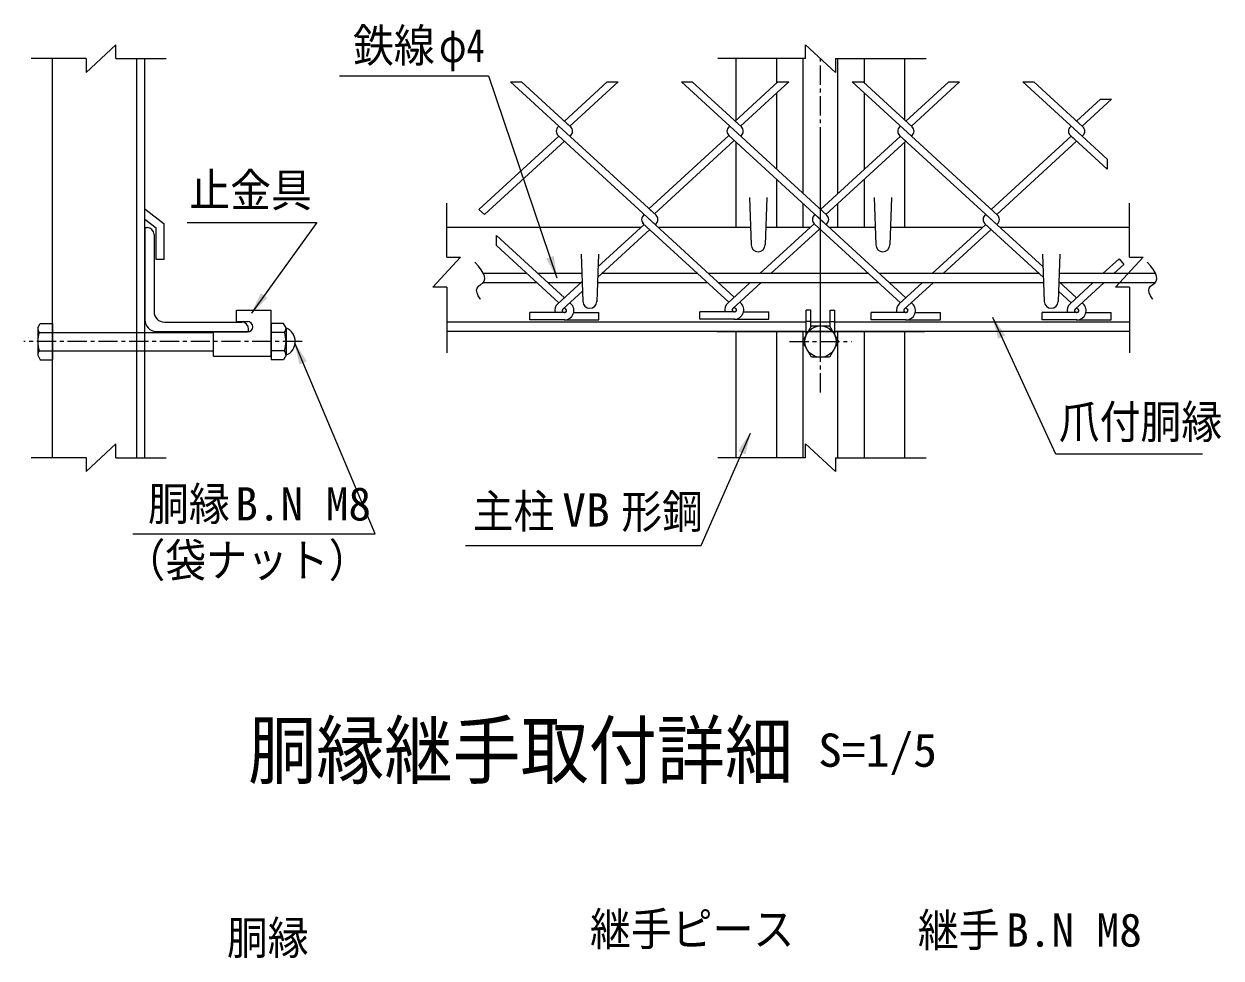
# Model space of a CAD drawing. Units: millimetres, scale not verified, with parts at other scales. Extents: x -4455 to 4455, y -3150 to 3150.
# Drawn here: x 1289 to 2846, y -1022 to 192 of the extents above; entities that cross this region are included whole.
import ezdxf
from ezdxf.enums import TextEntityAlignment as Align

# ---------------------------------------------------------------- set-up
doc = ezdxf.new("R2010")
doc.units = ezdxf.units.MM
doc.header["$LTSCALE"] = 20
doc.linetypes.add('DASHED', pattern=[7.5, 6, -1.5])
doc.linetypes.add('USER1', pattern=[2, 1.25, -0.25, 0.25, -0.25])
doc.layers.add('0-9_7詳細', color=7, linetype='Continuous', lineweight=18)
doc.styles.add('ＭＳ ゴシック', font='')
doc.styles.get('ＭＳ ゴシック').set_extended_font_data('MS Gothic')

msp = doc.modelspace()

# ---------------------------------------------------------------- linework, layer by layer
at = {"layer": '0-9_7詳細', "color": 4}
for p, q in [((1409, 165.21), (1370.23, 129.21)), ((1409, 147.21), (1409, 165.21)), ((2305.68, 165.21), (2344.46, 129.21)), ((2305.68, 147.21), (2305.68, 165.21)), ((1370.23, 147.21), (1298.66, 147.21)), ((1370.23, 147.21), (1370.23, 129.21)), ((1409, 147.21), (1474.27, 147.21)), ((2305.68, 147.21), (2191.74, 147.21)), ((2344.46, 147.21), (2462.26, 147.21)), ((2344.46, 147.21), (2344.46, 129.21)), ((1838.98, -110.89), (1838.98, -40.7)), ((2726.64, -110.89), (2726.64, -40.7)), ((1838.98, -110.89), (1856.98, -110.89)), ((2708.64, -149.66), (2744.64, -110.89)), ((2726.64, -110.89), (2744.64, -110.89)), ((1838.98, -149.66), (1838.98, -235.24)), ((2726.64, -149.66), (2708.64, -149.66)), ((2726.64, -149.66), (2726.64, -235.24)), ((1409, -353.53), (1370.23, -389.53)), ((1409, -371.53), (1409, -353.53)), ((2305.68, -353.53), (2344.46, -389.53)), ((2305.68, -371.53), (2305.68, -353.53)), ((1370.23, -371.53), (1298.66, -371.53)), ((1370.23, -371.53), (1370.23, -389.53)), ((1409, -371.53), (1474.27, -371.53)), ((2305.68, -371.53), (2191.74, -371.53)), ((2344.46, -371.53), (2462.26, -371.53)), ((2344.46, -371.53), (2344.46, -389.53))]:
    msp.add_line(p, q, dxfattribs=at)
at = {"layer": '0-9_7詳細'}
for p, q in [((1326.43, -371.53), (1326.43, 147.21)), ((1435.93, -371.53), (1435.93, 147.21)), ((1446.43, -371.53), (1446.43, 147.21)), ((2215.57, 67.29), (2215.57, 147.21)), ((2268.07, 115.39), (2268.07, 147.21)), ((2302.57, -28.23), (2302.57, 147.21)), ((2347.57, -28.23), (2347.57, 147.21)), ((2382.07, 115.39), (2382.07, 147.21)), ((2434.57, 67.29), (2434.57, 147.21)), ((2268.07, 3.38), (2268.07, 102.37)), ((2382.07, 3.38), (2382.07, 102.37)), ((2215.57, -72.22), (2215.57, 38.47)), ((2434.57, -72.22), (2434.57, 38.47)), ((2268.07, -72.22), (2268.07, -9.64)), ((2382.07, -72.22), (2382.07, -9.64)), ((2232.82, -33.22), (2235.07, -94.72)), ((2255.32, -33.22), (2253.07, -94.72)), ((2302.57, -72.22), (2302.57, -41.25)), ((2347.57, -72.22), (2347.57, -41.25)), ((2394.82, -33.22), (2397.07, -94.72)), ((2417.32, -33.22), (2415.07, -94.72)), ((1446.43, -48.17), (1471.57, -67.6)), ((1446.43, -61.44), (1461.07, -72.76)), ((1446.43, -72.22), (1446.43, -192.22)), ((1446.43, -72.22), (1449.43, -72.22)), ((1461.07, -113.76), (1461.07, -72.76)), ((1471.57, -113.76), (1471.57, -67.6)), ((2091.74, -72.22), (1838.98, -72.22)), ((2234.25, -72.22), (2114.34, -72.22)), ((2311.63, -72.22), (2253.89, -72.22)), ((2396.25, -72.22), (2336.37, -72.22)), ((2535.8, -72.22), (2415.89, -72.22)), ((2726.64, -72.22), (2558.4, -72.22)), ((1458.43, -81.22), (1458.43, -181.72)), ((2013.82, -106.72), (2016.07, -168.22)), ((2036.32, -106.72), (2034.05, -168.88)), ((2613.82, -106.72), (2616.07, -168.22)), ((2636.32, -106.72), (2634.07, -168.22)), ((1471.57, -113.76), (1461.07, -113.76)), ((1943.58, -132.22), (1886.71, -132.22)), ((2014.75, -132.22), (1957.79, -132.22)), ((2165.61, -132.22), (2040.47, -132.22)), ((2387.64, -132.22), (2179.82, -132.22)), ((2609.67, -132.22), (2401.85, -132.22)), ((2760.71, -132.22), (2635.39, -132.22)), ((1956.68, -144.22), (1886.17, -144.22)), ((2013.17, -144.22), (1970.89, -144.22)), ((2178.71, -144.22), (2034.95, -144.22)), ((2400.73, -144.22), (2192.92, -144.22)), ((2615.19, -144.22), (2414.94, -144.22)), ((2760.18, -144.22), (2636.97, -144.22)), ((1565.86, -179.54), (1610.86, -179.54)), ((1565.86, -194.54), (1565.86, -179.54)), ((1610.86, -239.54), (1610.86, -179.54)), ((1992.03, -176.62), (1994.08, -178.5)), ((2257.99, -191.29), (2257.99, -181.69)), ((2306.32, -212.31), (2306.32, -179.54)), ((2337.82, -179.54), (2343.82, -179.54)), ((2337.82, -201.92), (2337.82, -179.54)), ((2343.82, -212.31), (2343.82, -179.54)), ((1307.23, -202.82), (1310.55, -197.06)), ((1471.93, -195.22), (1572.43, -195.22)), ((1565.86, -194.54), (1580.11, -194.54)), ((1610.86, -197.06), (1610.86, -244.1)), ((1626.73, -197.06), (1610.86, -197.06)), ((1630.06, -202.82), (1626.73, -197.06)), ((2306.32, -195.22), (1838.98, -195.22)), ((2312.32, -194.54), (2306.32, -194.54)), ((2337.82, -195.22), (2312.32, -195.22)), ((2337.82, -194.54), (2343.82, -194.54)), ((2726.64, -195.22), (2343.82, -195.22)), ((1309.29, -208.58), (1326.43, -208.58)), ((1446.43, -208.58), (1535.86, -208.58)), ((1535.86, -208.04), (1580.11, -208.04)), ((1535.86, -239.54), (1535.86, -208.04)), ((1628, -208.58), (1610.86, -208.58)), ((1630.06, -202.82), (1630.06, -238.34)), ((2306.32, -207.22), (1838.98, -207.22)), ((2190.07, -207.22), (2460.07, -207.22)), ((2215.57, -371.53), (2215.57, -207.22)), ((2268.07, -371.53), (2268.07, -207.22)), ((2302.57, -371.53), (2302.57, -207.22)), ((2308.79, -208.04), (2306.32, -208.04)), ((2340.88, -207.22), (2309.26, -207.22)), ((2341.35, -208.04), (2343.82, -208.04)), ((2726.64, -207.22), (2343.82, -207.22)), ((2347.57, -371.53), (2347.57, -207.22)), ((2382.07, -371.53), (2382.07, -207.22)), ((2434.57, -371.53), (2434.57, -207.22)), ((1309.29, -232.58), (1326.43, -232.58)), ((1446.43, -232.58), (1535.86, -232.58)), ((1628, -232.58), (1610.86, -232.58)), ((1310.55, -244.1), (1326.43, -244.1)), ((1535.86, -239.54), (1610.86, -239.54))]:
    msp.add_line(p, q, dxfattribs=at)
at = {"layer": '0-9_7詳細', "color": 1, "linetype": 'USER1'}
for p, q in [((2325.07, -286.72), (2325.07, 147.21)), ((2325.07, -222.13), (2325.07, 43.45)), ((1651.11, -220.58), (1289.31, -220.58)), ((2284.77, -220.58), (2365.42, -220.58))]:
    msp.add_line(p, q, dxfattribs=at)
at = {"layer": '0-9_7詳細', "color": 3}
for p, q in [((1922.12, 116.93), (1984.92, 59.39)), ((1922.12, 116.93), (1936.33, 116.93)), ((1936.33, 116.93), (2000.2, 58.41)), ((1992.03, 65.9), (2047.72, 116.93)), ((1999.13, 59.39), (2061.93, 116.93)), ((2047.72, 116.93), (2061.93, 116.93)), ((2144.15, 116.93), (2206.95, 59.39)), ((2144.15, 116.93), (2158.36, 116.93)), ((2158.36, 116.93), (2222.23, 58.41)), ((2214.06, 65.9), (2269.75, 116.93)), ((2221.16, 59.39), (2283.96, 116.93)), ((2269.75, 116.93), (2283.96, 116.93)), ((2366.18, 116.93), (2443.19, 46.37)), ((2366.18, 116.93), (2380.39, 116.93)), ((2380.39, 116.93), (2444.26, 58.41)), ((2436.08, 65.9), (2491.78, 116.93)), ((2443.19, 59.39), (2505.99, 116.93)), ((2491.78, 116.93), (2505.99, 116.93)), ((2588.21, 116.93), (2665.22, 46.37)), ((2588.21, 116.93), (2602.42, 116.93)), ((2602.42, 116.93), (2666.29, 58.41)), ((2658.11, 65.9), (2689.23, 94.41)), ((2665.22, 59.39), (2703.44, 94.41)), ((2689.23, 94.41), (2703.44, 94.41)), ((1992.03, 65.9), (2000.2, 58.41)), ((2214.06, 65.9), (2222.23, 58.41)), ((1983.85, 58.41), (1984.92, 59.39)), ((1983.85, 58.41), (1984.92, 59.39)), ((1983.85, 47.35), (2110.15, -68.38)), ((1984.92, 59.39), (2111.22, -56.34)), ((1999.13, 46.37), (2000.2, 47.35)), ((1999.13, 46.37), (2000.2, 47.35)), ((2101.97, -47.87), (2205.88, 47.35)), ((2205.88, 58.41), (2206.95, 59.39)), ((2205.88, 58.41), (2206.95, 59.39)), ((2205.88, 47.35), (2332.17, -68.38)), ((2206.95, 59.39), (2333.25, -56.34)), ((2221.16, 46.37), (2222.23, 47.35)), ((2221.16, 46.37), (2222.23, 47.35)), ((2427.91, 58.41), (2428.98, 59.39)), ((2427.91, 47.35), (2554.2, -68.38)), ((2427.91, 47.35), (2436.08, 39.86)), ((2443.19, 46.37), (2444.26, 47.35)), ((2443.19, 46.37), (2444.26, 47.35)), ((2649.94, 58.41), (2651.01, 59.39)), ((2649.94, 47.35), (2697.69, 3.59)), ((2649.94, 47.35), (2658.11, 39.86)), ((2665.22, 46.37), (2666.29, 47.35)), ((2665.22, 46.37), (2666.29, 47.35)), ((1881.01, -48.85), (1984.92, 46.37)), ((1888.12, -55.36), (1992.03, 39.86)), ((2109.08, -54.38), (2212.99, 40.84)), ((2325.07, -48.85), (2428.98, 46.37)), ((2332.17, -55.36), (2436.08, 39.86)), ((2443.19, 46.37), (2555.27, -56.34)), ((2547.1, -48.85), (2651.01, 46.37)), ((2554.2, -55.36), (2658.11, 39.86)), ((2665.22, 46.37), (2697.69, 16.61)), ((2697.69, 16.61), (2697.69, 3.59)), ((1888.12, -55.36), (1881.01, -48.85)), ((2094.87, -54.38), (2212.99, -162.61)), ((2094.87, -56.34), (2095.94, -55.36)), ((2094.87, -56.34), (2095.94, -55.36)), ((2103.04, -48.85), (2111.22, -56.34)), ((2316.89, -56.34), (2317.97, -55.36)), ((2317.97, -55.36), (2436.08, -163.59)), ((2538.92, -56.34), (2539.99, -55.36)), ((2539.99, -55.36), (2614.44, -123.57)), ((2035.21, -137.05), (2103.04, -74.89)), ((2035.7, -123.57), (2095.94, -68.38)), ((2093.8, -66.42), (2205.88, -169.12)), ((2110.15, -68.38), (2111.22, -67.4)), ((2110.15, -68.38), (2111.22, -67.4)), ((2246.15, -132.22), (2316.89, -67.4)), ((2260.36, -132.22), (2324, -73.91)), ((2316.89, -67.4), (2428.98, -170.11)), ((2332.17, -68.38), (2333.25, -67.4)), ((2332.17, -68.38), (2333.25, -67.4)), ((2470.32, -132.22), (2539.99, -68.38)), ((2484.53, -132.22), (2547.1, -74.89)), ((2538.92, -67.4), (2614.93, -137.05)), ((2538.92, -67.4), (2547.1, -74.89)), ((2554.2, -68.38), (2555.27, -67.4)), ((2554.2, -68.38), (2555.27, -67.4)), ((1903.58, -82.54), (1992.03, -163.59)), ((1903.58, -95.56), (1903.58, -82.54)), ((1903.58, -95.56), (1984.92, -170.11)), ((2692.35, -132.22), (2713.23, -113.09)), ((2706.56, -132.22), (2719.33, -120.52)), ((2713.23, -113.09), (2719.33, -120.52)), ((1983.49, -171.42), (2015.13, -142.43)), ((1989.97, -178.5), (2015.59, -155.03)), ((2204.44, -170.44), (2233.06, -144.22)), ((2210.93, -177.52), (2247.26, -144.22)), ((2427.54, -171.42), (2457.22, -144.22)), ((2434.03, -178.5), (2471.43, -144.22)), ((2634.55, -155.03), (2651.01, -170.11)), ((2635.01, -142.43), (2658.11, -163.59)), ((2649.57, -171.42), (2679.25, -144.22)), ((2656.05, -178.5), (2693.46, -144.22)), ((1999.13, -170.11), (2000.57, -171.42)), ((2220.09, -169.12), (2221.53, -170.44)), ((2443.19, -170.11), (2444.63, -171.42)), ((2651.01, -170.11), (2649.57, -171.42)), ((2665.22, -170.11), (2666.65, -171.42)), ((1992.46, -182.67), (1947.03, -182.67)), ((1947.03, -192.27), (1947.03, -182.67)), ((1991.59, -182.67), (1992.46, -182.67)), ((2004.22, -182.67), (2037.03, -182.67)), ((2037.03, -192.27), (2037.03, -182.67)), ((2167.99, -191.29), (2167.99, -181.69)), ((2213.42, -181.69), (2167.99, -181.69)), ((2212.55, -181.69), (2213.42, -181.69)), ((2212.99, -175.63), (2215.04, -177.52)), ((2225.18, -181.69), (2257.99, -181.69)), ((2391.08, -192.27), (2391.08, -182.67)), ((2436.52, -182.67), (2391.08, -182.67)), ((2435.65, -182.67), (2436.52, -182.67)), ((2436.08, -176.62), (2438.14, -178.5)), ((2448.28, -182.67), (2481.08, -182.67)), ((2481.08, -192.27), (2481.08, -182.67)), ((2658.55, -182.67), (2613.11, -182.67)), ((2613.11, -192.27), (2613.11, -182.67)), ((2658.11, -176.62), (2656.06, -178.5)), ((2657.68, -182.67), (2658.55, -182.67)), ((2658.11, -176.62), (2660.17, -178.5)), ((2670.31, -182.67), (2703.11, -182.67)), ((2703.11, -192.27), (2703.11, -182.67)), ((1992.46, -192.27), (1947.03, -192.27)), ((1991.59, -192.27), (2037.03, -192.27)), ((2213.42, -191.29), (2167.99, -191.29)), ((2212.55, -191.29), (2257.99, -191.29)), ((2436.52, -192.27), (2391.08, -192.27)), ((2435.65, -192.27), (2481.08, -192.27)), ((2658.55, -192.27), (2613.11, -192.27)), ((2657.68, -192.27), (2703.11, -192.27))]:
    msp.add_line(p, q, dxfattribs=at)
at = {"layer": '0-9_7詳細', "color": 3, "linetype": 'DASHED'}
for p, q in [((1326.43, -208.58), (1446.43, -208.58)), ((1326.43, -232.58), (1446.43, -232.58))]:
    msp.add_line(p, q, dxfattribs=at)
at = {"layer": '0-9_7詳細', "color": 1}
for points in [[(1699.54, 124.94), (1893.45, 124.94), (1982.29, -137.46)], [(1501.43, -65.7), (1669.94, -65.7), (1585.21, -183.41)], [(2821.58, -366.83), (2630.94, -366.83), (2549.01, -189.3)], [(1430.89, -470.45), (1745.92, -470.45), (1641.49, -222.42)], [(1863.27, -485.44), (2169.98, -485.44), (2233.84, -339.39)]]:
    msp.add_lwpolyline(points, dxfattribs=at)
at = {"layer": '0-9_7詳細', "color": 4}
for points in [[(1838.98, -149.66), (1820.98, -149.66), (1856.98, -110.89)], [(1882.98, -165.49), (1882.66, -165.11), (1880, -160.91), (1878.44, -157.15), (1877.97, -153.83), (1878.59, -150.96), (1880.31, -148.53), (1883.13, -146.54), (1885.96, -144.53), (1887.71, -142.05), (1888.39, -139.09), (1888, -135.66), (1886.53, -131.75), (1883.99, -127.37), (1880.38, -122.51), (1875.69, -117.18)], [(2756.98, -165.49), (2756.67, -165.11), (2754, -160.91), (2752.44, -157.15), (2751.97, -153.83), (2752.59, -150.96), (2754.31, -148.53), (2757.13, -146.54), (2759.96, -144.53), (2761.71, -142.05), (2762.39, -139.09), (2762, -135.66), (2760.53, -131.75), (2757.99, -127.37), (2754.38, -122.51), (2749.69, -117.18)]]:
    msp.add_lwpolyline(points, dxfattribs=at)
at = {"layer": '0-9_7詳細'}
for points in [[(2312.32, -201.92), (2312.32, -179.54), (2306.32, -179.54)], [(1310.55, -197.06), (1326.43, -197.06), (1326.43, -244.1)], [(1307.23, -202.82), (1307.23, -238.34), (1310.55, -244.1)], [(1461.43, -207.22), (1581.43, -207.22), (1581.43, -204.22)], [(1630.06, -238.34), (1626.73, -244.1), (1610.86, -244.1)]]:
    msp.add_lwpolyline(points, dxfattribs=at)
at = {"layer": '0-9_7詳細', "color": 3}
msp.add_lwpolyline([(2348.59, -220.58), (2336.83, -240.94), (2313.31, -240.94), (2301.55, -220.58), (2313.31, -200.21), (2336.83, -200.21)], close=True, dxfattribs=at)
msp.add_circle((2325.07, -220.58), 20.4, dxfattribs=at)
for centre, radius, start, end in [((1988.92, 52.88), 7.5, 132.5, 227.5), ((1995.14, 52.88), 7.5, 312.5, 47.5), ((2210.95, 52.88), 7.5, 132.5, 227.5), ((2217.16, 52.88), 7.5, 312.5, 47.5), ((2432.98, 52.88), 7.5, 132.5, 227.5), ((2439.19, 52.88), 7.5, 312.5, 47.5), ((2655, 52.88), 7.5, 132.5, 227.5), ((2661.22, 52.88), 7.5, 312.5, 47.5), ((2099.93, -61.87), 7.5, 132.5, 227.5), ((2106.15, -61.87), 7.5, 312.5, 47.5), ((2321.96, -61.87), 7.5, 132.5, 227.5), ((2328.18, -61.87), 7.5, 312.5, 47.5), ((2543.99, -61.87), 7.5, 132.5, 227.5), ((2550.21, -61.87), 7.5, 312.5, 47.5), ((2212.55, -179.29), 12, 132.5, 191.53696), ((2213.42, -179.29), 12, 270, 47.5), ((1991.59, -180.27), 12, 132.5, 191.53696), ((1991.59, -180.27), 2.4, 132.5, 270), ((1992.46, -180.27), 12, 270, 47.5), ((1992.46, -180.27), 2.4, 270, 47.5), ((2212.55, -179.29), 2.4, 132.5, 270), ((2213.42, -179.29), 2.4, 270, 47.5), ((2435.65, -180.27), 12, 132.5, 191.53696), ((2435.65, -180.27), 2.4, 132.5, 270), ((2436.52, -180.27), 12, 270, 47.5), ((2436.52, -180.27), 2.4, 270, 47.5), ((2657.68, -180.27), 12, 132.5, 191.53696), ((2657.68, -180.27), 2.4, 132.5, 270), ((2658.55, -180.27), 12, 270, 47.5), ((2658.55, -180.27), 2.4, 270, 47.5)]:
    msp.add_arc(centre, radius, start, end, dxfattribs=at)
at = {"layer": '0-9_7詳細'}
for centre, radius, start, end in [((1449.43, -81.22), 9, 0, 90), ((2244.07, -94.72), 9, 180, 0), ((2406.07, -94.72), 9, 180, 0), ((2025.07, -168.22), 9, 180, 0), ((2625.07, -168.22), 9, 180, 0), ((1471.93, -181.72), 13.5, 180, 270), ((1461.43, -192.22), 15, 180, 270), ((1572.43, -204.22), 9, 0, 90), ((1580.11, -201.29), 6.75, 270, 90), ((1316.31, -202.82), 9.09, 180, 219.3382), ((1343.23, -220.58), 36, 160.52878, 199.47122), ((1620.97, -202.82), 9.09, 320.6618, 0), ((1594.06, -220.58), 36, 340.52878, 19.47122), ((1622.91, -220.58), 19.14, 291.90813, 68.09187), ((1316.31, -238.34), 9.09, 140.6618, 180), ((1620.97, -238.34), 9.09, 0, 39.3382)]:
    msp.add_arc(centre, radius, start, end, dxfattribs=at)
at = {"layer": '0-9_7詳細', "color": 1}
for points in [[(1982.94, -139.36), (1968.38, -112.61), (1978.25, -109.27)], [(1584.04, -185.03), (1597.34, -157.64), (1605.79, -163.73)], [(2548.17, -187.49), (2565.47, -212.54), (2556.01, -216.91)], [(1640.72, -220.58), (1657.16, -246.2), (1647.55, -250.25)], [(2234.64, -337.56), (2227.4, -367.14), (2217.85, -362.96)]]:
    msp.add_solid(points, dxfattribs=at)

# ---------------------------------------------------------------- texts
at = {"layer": '0-9_7詳細', "color": 3, "style": 'ＭＳ ゴシック'}
for s, width, p in [('鉄線', 0.9, (1717.22, 129.68)), ('φ4', 0.8, (1829.01, 129.68)), ('止金具', 0.9, (1504.39, -58.27)), ('爪付胴縁', 0.9, (2634.9, -359.41)), ('胴縁', 0.9, (1450.7, -465.99)), ('主柱', 0.9, (1872.9, -475.69)), ('VB', 1.05, (1989.3, -473.88)), ('形鋼', 0.9, (2065.98, -476.12)), ('（袋ナット）', 0.9, (1420.07, -539.32)), ('S=1/5', 1.05, (2322.01, -786.13)), ('継手ピース', 0.9, (2025.37, -1018.64)), ('継手', 0.9, (2451.69, -1019.89)), ('胴縁', 0.9, (1553.26, -1029.91))]:
    msp.add_text(s, height=43.26, dxfattribs=dict(at, width=width)).set_placement(p, align=Align.BOTTOM_LEFT)
for p in [(1564.07, -465.99), (2566.4, -1019.89)]:
    msp.add_text('B.N M8', height=43.26, dxfattribs=at).set_placement(p, align=Align.BOTTOM_LEFT)
at = {"layer": '0-9_7詳細', "style": 'ＭＳ ゴシック', "width": 0.9}
msp.add_text('胴縁継手取付詳細', height=72.14, dxfattribs=at).set_placement((1580.84, -809.44), align=Align.BOTTOM_LEFT)

doc.saveas('drawing.dxf')
